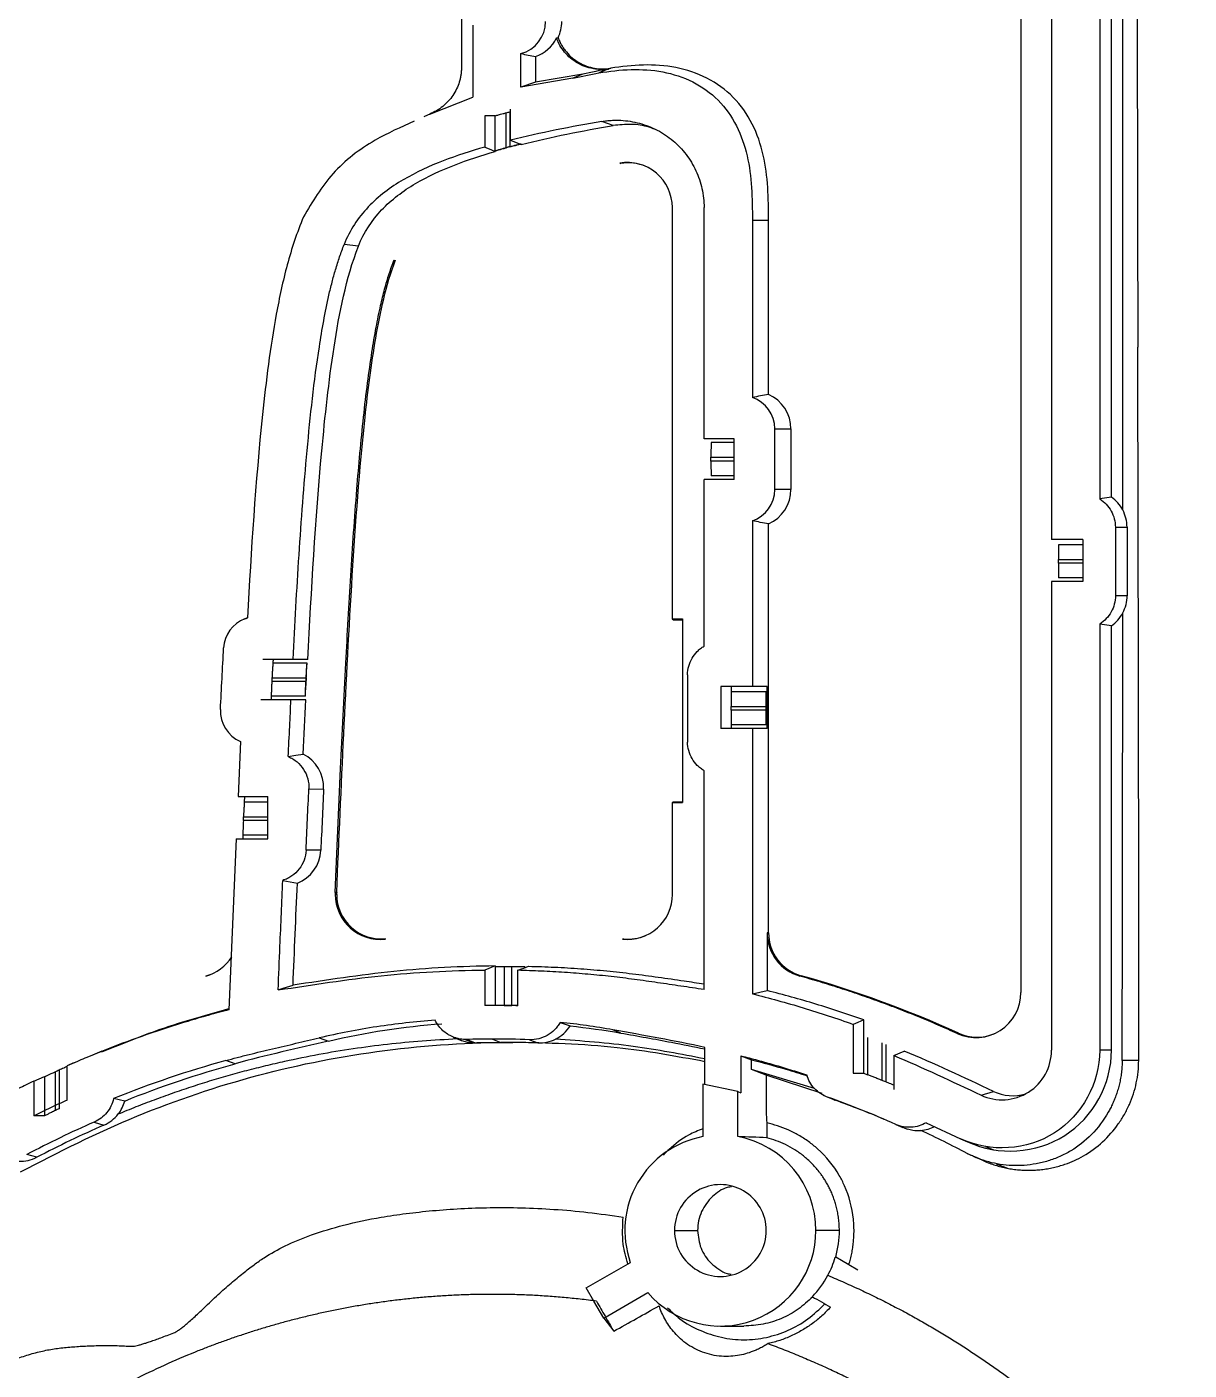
# Model space of a CAD drawing. Header units: millimetres. Extents: x 405 to 507, y -86 to 86.
# Drawn here: x 429.32 to 460.95, y 19.5 to 56.06 of the extents above; entities that cross this region are included whole.
import ezdxf

# ---------------------------------------------------------------- set-up
doc = ezdxf.new("R2010")
doc.units = ezdxf.units.MM

msp = doc.modelspace()

# ---------------------------------------------------------------- linework, layer by layer
at = {"color": 7, "linetype": 'Continuous', "lineweight": 25}
for p, q in [((456.373, 69.797), (456.373, 29.777)), ((457.206, 59.91), (457.206, 42.11)), ((458.519, 58.806), (458.519, 43.214)), ((458.838, 43.26), (458.838, 58.76)), ((441.148, 57.543), (441.148, 54.959)), ((441.461, 56.11), (441.461, 54.143)), ((443.733, 55.76), (443.777, 55.764)), ((442.765, 54.421), (442.765, 55.332)), ((443.165, 55.25), (443.165, 54.553)), ((445.128, 54.904), (444.889, 54.806)), ((445.21, 54.932), (445.128, 54.904)), ((444.18, 54.662), (442.765, 54.421)), ((443.165, 54.553), (442.765, 54.421)), ((444.447, 54.771), (443.165, 54.553)), ((444.447, 54.771), (444.18, 54.662)), ((440.288, 53.688), (441.461, 54.149)), ((442.465, 53.747), (442.465, 52.797)), ((442.481, 52.976), (442.481, 53.821)), ((440.307, 53.696), (440.122, 53.609)), ((441.781, 53.642), (441.781, 52.789)), ((442.067, 53.642), (441.781, 53.642)), ((442.067, 52.686), (442.067, 53.642)), ((442.365, 52.77), (442.365, 53.722)), ((445.276, 53.376), (444.969, 53.486)), ((442.067, 52.686), (442.069, 52.686)), ((442.069, 52.686), (442.069, 52.672)), ((442.481, 52.976), (442.769, 52.861)), ((445.453, 52.351), (445.484, 52.339)), ((446.887, 39.944), (446.887, 51.143)), ((447.751, 44.844), (447.751, 51.143)), ((449.065, 50.795), (449.065, 45.973)), ((449.065, 50.795), (449.506, 50.795)), ((449.506, 46.057), (449.506, 50.795)), ((438.346, 50.095), (437.953, 50.135)), ((449.675, 43.469), (449.675, 45.119)), ((449.675, 45.119), (450.115, 45.119)), ((450.115, 45.119), (450.115, 43.469)), ((448.573, 44.844), (447.751, 44.844)), ((448.573, 44.744), (447.941, 44.744)), ((448.573, 43.744), (448.573, 44.844)), ((447.937, 44.244), (447.937, 44.344)), ((447.751, 39.207), (447.751, 43.744)), ((448.573, 43.744), (447.751, 43.744)), ((448.573, 43.844), (447.941, 43.844)), ((450.115, 43.469), (449.675, 43.469)), ((458.838, 43.26), (458.519, 43.214)), ((449.065, 42.616), (449.065, 38.11)), ((449.506, 31.404), (449.506, 42.532)), ((458.942, 42.444), (459.261, 42.444)), ((458.059, 42.11), (457.206, 42.11)), ((458.059, 42.11), (458.059, 40.96)), ((458.059, 41.96), (457.397, 41.96)), ((457.393, 41.46), (457.393, 41.56)), ((457.206, 40.96), (457.206, 28.206)), ((458.059, 40.96), (457.206, 40.96)), ((458.059, 41.06), (457.397, 41.06)), ((459.263, 40.578), (458.944, 40.578)), ((435.32, 39.979), (435.226, 39.939)), ((446.887, 39.944), (447.16, 39.944)), ((446.905, 39.922), (446.887, 39.944)), ((446.905, 39.922), (447.16, 39.922)), ((447.16, 39.944), (447.16, 34.948)), ((458.838, 39.76), (458.519, 39.806)), ((458.519, 39.806), (458.519, 28.206)), ((458.838, 28.206), (458.838, 39.76)), ((436.965, 38.844), (435.741, 38.844)), ((436.945, 38.744), (436.024, 38.744)), ((447.301, 38.425), (447.301, 36.595)), ((436.915, 38.244), (435.994, 38.244)), ((435.999, 38.344), (436.92, 38.344)), ((449.465, 38.11), (448.203, 38.11)), ((448.203, 38.11), (448.203, 36.96)), ((448.491, 38.11), (448.491, 37.96)), ((449.465, 36.96), (449.465, 38.11)), ((436.909, 37.744), (435.685, 37.744)), ((435.974, 37.744), (435.979, 37.844)), ((436.9, 37.844), (435.979, 37.844)), ((449.441, 37.96), (448.491, 37.96)), ((449.441, 37.06), (449.441, 37.96)), ((448.487, 37.46), (448.487, 37.56)), ((448.487, 37.56), (449.436, 37.56)), ((449.436, 37.46), (448.487, 37.46)), ((449.436, 37.56), (449.436, 37.46)), ((449.465, 36.96), (448.203, 36.96)), ((448.491, 37.06), (448.491, 36.96)), ((449.441, 37.06), (448.491, 37.06)), ((449.065, 36.96), (449.065, 29.744)), ((435.135, 36.611), (435.066, 35.11)), ((447.751, 29.859), (447.751, 35.812)), ((435.066, 35.11), (435.881, 35.11)), ((435.243, 35.11), (435.236, 34.96)), ((435.881, 33.96), (435.881, 35.11)), ((436.994, 35.322), (437.394, 35.317)), ((435.881, 34.96), (435.236, 34.96)), ((446.905, 34.97), (446.887, 34.948)), ((446.887, 34.948), (447.16, 34.948)), ((446.887, 32.446), (446.887, 34.948)), ((446.905, 34.97), (447.16, 34.97)), ((435.212, 34.46), (435.216, 34.56)), ((435.197, 34.06), (435.193, 33.96)), ((435.881, 34.06), (435.197, 34.06)), ((435.016, 33.96), (434.819, 29.307)), ((435.016, 33.96), (435.881, 33.96)), ((437.32, 33.648), (436.92, 33.653)), ((437.751, 32.45), (437.71, 32.45)), ((437.752, 32.502), (437.711, 32.502)), ((439.065, 31.231), (439.093, 31.243)), ((445.56, 31.239), (445.53, 31.228)), ((449.506, 31.404), (449.465, 31.404)), ((449.465, 31.404), (449.465, 29.831)), ((442.069, 30.501), (441.781, 30.389)), ((441.781, 30.389), (441.781, 29.426)), ((442.067, 30.484), (442.067, 29.427)), ((442.067, 30.484), (442.869, 30.484)), ((442.069, 30.501), (442.069, 30.484)), ((442.311, 30.484), (442.311, 29.427)), ((442.518, 29.426), (442.518, 30.484)), ((442.681, 29.419), (442.681, 30.382)), ((442.869, 30.455), (442.869, 30.484)), ((434.216, 30.233), (434.19, 30.222)), ((434.357, 30.282), (434.216, 30.233)), ((450.36, 30.224), (450.392, 30.235)), ((449.065, 29.744), (449.465, 29.831)), ((442.067, 29.426), (441.781, 29.426)), ((442.301, 29.427), (442.017, 29.427)), ((442.311, 29.427), (442.518, 29.426)), ((443.833, 28.965), (444.108, 28.87)), ((451.81, 28.912), (451.81, 27.579)), ((452.098, 27.579), (452.098, 29.031)), ((437.277, 28.543), (437.527, 28.457)), ((440.918, 28.567), (441.117, 28.483)), ((445.484, 28.675), (445.27, 28.762)), ((452.198, 28.555), (452.198, 27.541)), ((454.675, 28.671), (454.641, 28.661)), ((431.356, 28.18), (431.11, 28.077)), ((441.244, 28.501), (441.473, 28.412)), ((441.512, 28.412), (441.28, 28.501)), ((441.988, 28.511), (442.218, 28.422)), ((443, 28.494), (443.226, 28.405)), ((447.77, 27.275), (447.77, 28.286)), ((452.594, 27.385), (452.594, 28.405)), ((452.694, 28.366), (452.694, 27.345)), ((452.91, 28.062), (453.198, 28.183)), ((458.838, 28.206), (458.519, 28.206)), ((434.988, 27.84), (434.735, 27.926)), ((448.753, 28.056), (448.753, 27.052)), ((448.753, 28.056), (449.036, 27.95)), ((449.036, 27.682), (449.036, 27.95)), ((452.91, 28.062), (452.91, 27.139)), ((459.579, 27.93), (459.129, 27.931)), ((429.513, 27.369), (429.801, 27.493)), ((429.799, 27.477), (429.799, 26.42)), ((429.801, 27.477), (429.801, 27.493)), ((430.097, 26.567), (430.097, 27.618)), ((430.197, 27.664), (430.197, 26.615)), ((430.413, 26.848), (430.413, 27.782)), ((449.439, 27.531), (449.036, 27.682)), ((450.752, 27.17), (449.036, 27.682)), ((450.967, 27.033), (449.439, 27.531)), ((451.81, 27.579), (452.098, 27.579)), ((452.098, 27.579), (452.198, 27.541)), ((429.513, 27.369), (429.513, 26.42)), ((447.718, 27.287), (447.718, 25.856)), ((448.669, 27.082), (447.718, 27.287)), ((448.669, 25.856), (448.669, 27.082)), ((448.669, 27.082), (448.753, 27.052)), ((455.287, 26.986), (455.623, 27.087)), ((431.984, 26.825), (431.68, 26.891)), ((450.993, 26.984), (451.076, 26.949)), ((451.311, 26.848), (451.111, 26.932)), ((451.184, 26.911), (451.311, 26.848)), ((429.799, 26.42), (429.513, 26.42)), ((431.154, 26.253), (431.419, 26.171)), ((449.454, 26.23), (449.455, 25.824)), ((452.967, 26.188), (453.161, 26.107)), ((453.077, 26.148), (453.281, 26.063)), ((453.798, 26.234), (454.73, 25.797)), ((454.73, 25.797), (454.922, 25.716)), ((429.59, 25.294), (429.32, 25.373)), ((454.909, 25.397), (455.177, 25.285)), ((455.407, 25.587), (455.622, 25.5)), ((455.701, 25.119), (456.005, 24.995)), ((446.944, 23.3), (447.572, 23.3)), ((451.433, 23.3), (450.793, 23.3)), ((444.544, 21.742), (445.743, 22.434)), ((451.935, 22.221), (451.691, 22.371)), ((445.02, 20.918), (446.218, 21.61)), ((445.02, 20.918), (445.291, 20.56)), ((448.194, 20.7), (448.836, 20.7))]:
    msp.add_line(p, q, dxfattribs=at)
at = {"color": 8, "linetype": 'Continuous', "lineweight": 25}
for p, q in [((447.937, 44.344), (448.573, 44.344)), ((448.573, 44.244), (447.937, 44.244)), ((457.393, 41.56), (458.059, 41.56)), ((458.059, 41.46), (457.393, 41.46)), ((435.25, 39.949), (435.32, 39.978)), ((435.881, 34.46), (435.212, 34.46)), ((435.216, 34.56), (435.881, 34.56))]:
    msp.add_line(p, q, dxfattribs=at)
at = {"color": 7, "linetype": 'Continuous', "lineweight": 25, "flags": 128}
for points in [[(459.144, 42.911), (459.143, 48.606), (459.143, 59.109)], [(445.128, 54.904), (445.148, 54.911), (445.168, 54.918)], [(441.781, 52.789), (441.943, 52.724), (442.069, 52.672)], [(458.942, 42.444), (458.943, 41.399), (458.944, 40.578)], [(459.261, 42.444), (459.262, 41.399), (459.263, 40.578)], [(435.994, 38.244), (435.997, 38.3), (435.999, 38.344)], [(436.92, 38.344), (436.917, 38.288), (436.915, 38.244)], [(436.434, 36.2), (436.636, 36.234), (436.838, 36.268)], [(436.284, 32.828), (436.482, 32.789), (436.681, 32.75)], [(442.681, 30.382), (442.779, 30.42), (442.842, 30.444), (442.906, 30.469), (442.969, 30.493)], [(436.158, 29.849), (436.296, 29.893), (436.385, 29.922), (436.474, 29.951), (436.563, 29.979)], [(452.098, 29.031), (451.937, 28.964), (451.81, 28.912)], [(430.701, 27.903), (430.54, 27.835), (430.413, 27.782)], [(451.319, 22.576), (451.326, 22.578), (451.331, 22.579)], [(451.691, 22.371), (451.49, 22.488), (451.331, 22.579)], [(445.02, 20.918), (444.754, 21.379), (444.544, 21.742)]]:
    msp.add_lwpolyline(points, dxfattribs=at)
at = {"color": 7, "linetype": 'Continuous', "lineweight": 25}
for centre, radius, start, end in [((442.533, 56.204), 0.902, 284.9262, 0.0048), ((442.85, 56.204), 1.026, 334.6037, 0.0002), ((442.821, 56.203), 1.014, 289.8364, 334.0299), ((445.662, 51.143), 1.225, 359.9911, 99.8052), ((445.691, 51.143), 1.214, 67.2115, 99.8129), ((448.772, 45.119), 0.902, 359.9958, 71.0593), ((449.09, 45.119), 1.025, 359.9965, 66.0673), ((462.666, 44.379), 14.729, 178.5765, 180.1326), ((462.666, 44.21), 14.729, 179.8674, 181.4235), ((448.772, 43.469), 0.902, 288.9407, 0.0042), ((449.09, 43.469), 1.025, 293.9327, 0.0035), ((472.122, 41.594), 14.73, 178.5765, 180.1326), ((472.122, 41.426), 14.73, 179.8674, 181.4235), ((435.575, 39.107), 0.902, 111.1166, 176.9471), ((463.216, 37.594), 14.73, 178.5765, 180.1326), ((464.166, 37.594), 14.729, 178.5765, 180.1326), ((435.49, 37.441), 0.902, 177.203, 246.8223), ((463.216, 37.426), 14.73, 179.8674, 181.4235), ((464.166, 37.426), 14.729, 179.8674, 181.4235), ((438.936, 32.45), 1.226, 177.5529, 180), ((438.936, 32.45), 1.225, 179.9917, 276.0712), ((438.965, 32.45), 1.215, 177.5529, 180), ((438.965, 32.45), 1.214, 179.9917, 276.0712), ((445.662, 32.446), 1.225, 263.8231, 0.0083), ((445.691, 32.445), 1.214, 263.8157, 292.7884), ((450.691, 31.404), 1.226, 179.9953, 254.3153), ((450.72, 31.404), 1.214, 179.9953, 254.3153), ((433.858, 31.402), 1.225, 285.7184, 328.0209), ((455.148, 29.777), 1.225, 245.5878, 0.0113), ((455.177, 29.776), 1.214, 245.5799, 292.7884), ((442.02, 1.559), 26.952, 87.9169, 90.0676), ((442.25, 1.559), 26.863, 87.9169, 90.0676), ((455.859, 28.206), 1.347, 244.8764, 0.0114), ((456.147, 28.205), 1.235, 244.8684, 286.7454), ((442.019, 1.557), 26.955, 66.0361, 70.2882), ((442.249, 1.557), 26.866, 67.2119, 70.2882), ((448.194, 23.3), 2.6, 100.5584, 199.4542), ((448.193, 23.3), 2.6, 359.9945, 79.4443), ((448.194, 23.3), 1.25, 359.989, 180.011), ((448.194, 23.299), 2.599, 220.543, 0.0133), ((448.194, 23.3), 1.25, 179.989, 0.011)]:
    msp.add_arc(centre, radius, start, end, dxfattribs=at)
for points, knots in [([(459.516, 64.288), (459.519, 62.967), (459.525, 60.144), (459.537, 55.907), (459.544, 52.287), (459.549, 49.46), (459.552, 48.047), (459.554, 47.338)], [0, 0, 0, 0, 0.233978, 0.500006, 0.750004, 0.87466, 1, 1, 1, 1]), ([(445.168, 54.918), (445.131, 54.913), (445.056, 54.902), (444.943, 54.899), (444.831, 54.905), (444.682, 54.926), (444.5, 54.976), (444.295, 55.073), (444.11, 55.204), (443.951, 55.366), (443.82, 55.551), (443.762, 55.69), (443.733, 55.76)], [0, 0, 0, 0, 0.062721, 0.125004, 0.187326, 0.250159, 0.374975, 0.500095, 0.624916, 0.75004, 0.874944, 1, 1, 1, 1]), ([(443.777, 55.764), (443.791, 55.729), (443.818, 55.659), (443.871, 55.56), (443.932, 55.465), (444.023, 55.346), (444.156, 55.213), (444.341, 55.084), (444.545, 54.987), (444.763, 54.929), (444.987, 54.906), (445.136, 54.923), (445.21, 54.932)], [0, 0, 0, 0, 0.062771, 0.125107, 0.18748, 0.250363, 0.375272, 0.500484, 0.625387, 0.750594, 0.87522, 1, 1, 1, 1]), ([(441.148, 54.959), (441.147, 54.925), (441.145, 54.858), (441.134, 54.757), (441.115, 54.657), (441.08, 54.526), (441.019, 54.367), (440.918, 54.191), (440.791, 54.03), (440.642, 53.891), (440.475, 53.772), (440.35, 53.716), (440.288, 53.688)], [0, 0, 0, 0, 0.062529, 0.1247533, 0.1870184, 0.249669, 0.3743429, 0.4993463, 0.6236733, 0.7490458, 0.874785, 1, 1, 1, 1]), ([(444.889, 54.806), (445.468, 54.905), (446.058, 54.94), (447.19, 54.729), (447.732, 54.465), (448.532, 53.659), (448.793, 53.112), (449.049, 51.986), (449.065, 51.389), (449.065, 50.795)], [0, 0, 0, 0, 0.25, 0.25, 0.5, 0.5, 0.75, 0.75, 1, 1, 1, 1]), ([(449.506, 50.795), (449.506, 51.39), (449.49, 51.992), (449.229, 53.149), (448.962, 53.716), (448.129, 54.564), (447.567, 54.84), (446.397, 55.065), (445.797, 55.03), (445.21, 54.932)], [0, 0, 0, 0, 0.25, 0.25, 0.5, 0.5, 0.75, 0.75, 1, 1, 1, 1]), ([(439.856, 53.489), (439.497, 53.329), (438.693, 52.972), (437.588, 52.132), (437.092, 51.301), (436.847, 50.889)], [0, 0, 0, 0, 0.290525, 0.649244, 1, 1, 1, 1]), ([(442.067, 53.642), (442.082, 53.646), (442.11, 53.654), (442.158, 53.667), (442.215, 53.682), (442.285, 53.701), (442.338, 53.715), (442.365, 53.722)], [0, 0, 0, 0, 0.165865, 0.331626, 0.499114, 0.749912, 1, 1, 1, 1]), ([(444.969, 53.486), (444.552, 53.414), (444.136, 53.337), (443.306, 53.169), (442.893, 53.075), (442.481, 52.976)], [0, 0, 0, 0, 0.5, 0.5, 1, 1, 1, 1]), ([(444.969, 53.486), (445.011, 53.492), (445.096, 53.506), (445.225, 53.517), (445.355, 53.521), (445.527, 53.516), (445.742, 53.494), (446.08, 53.421), (446.484, 53.264), (446.917, 52.977), (447.274, 52.599), (447.498, 52.227), (447.627, 51.907), (447.697, 51.657), (447.742, 51.402), (447.748, 51.229), (447.751, 51.143)], [0, 0, 0, 0, 0.031161, 0.062382, 0.093759, 0.12539, 0.187746, 0.250461, 0.375244, 0.500024, 0.624804, 0.749586, 0.812179, 0.874658, 0.937582, 1, 1, 1, 1]), ([(446.48, 53.239), (446.406, 53.271), (446.18, 53.366), (445.767, 53.425), (445.44, 53.392), (445.276, 53.376)], [0, 0, 0, 0, 0.1977823, 0.5984834, 1, 1, 1, 1]), ([(442.769, 52.861), (443.184, 52.96), (443.6, 53.056), (444.436, 53.226), (444.855, 53.303), (445.276, 53.376)], [0, 0, 0, 0, 0.5, 0.5, 1, 1, 1, 1]), ([(441.781, 52.789), (441.402, 52.674), (441.021, 52.556), (440.277, 52.269), (439.913, 52.102), (439.217, 51.696), (438.888, 51.451), (438.332, 50.864), (438.104, 50.524), (437.953, 50.135)], [0, 0, 0, 0, 0.25, 0.25, 0.5, 0.5, 0.75, 0.75, 1, 1, 1, 1]), ([(438.346, 50.095), (438.49, 50.467), (438.708, 50.793), (439.241, 51.358), (439.557, 51.596), (440.234, 51.993), (440.59, 52.157), (441.321, 52.441), (441.695, 52.559), (442.069, 52.672)], [0, 0, 0, 0, 0.25, 0.25, 0.5, 0.5, 0.75, 0.75, 1, 1, 1, 1]), ([(442.067, 52.686), (442.08, 52.689), (442.108, 52.698), (442.155, 52.711), (442.214, 52.728), (442.285, 52.748), (442.338, 52.762), (442.365, 52.77)], [0, 0, 0, 0, 0.150301, 0.316662, 0.4991, 0.749393, 1, 1, 1, 1]), ([(442.769, 52.874), (442.65, 52.844), (442.416, 52.784), (442.183, 52.718), (442.069, 52.686)], [0, 0, 0, 0, 0.510754, 1, 1, 1, 1]), ([(442.465, 52.797), (442.486, 52.802), (442.527, 52.813), (442.586, 52.828), (442.64, 52.842), (442.687, 52.854), (442.73, 52.865), (442.755, 52.871), (442.767, 52.874)], [0, 0, 0, 0, 0.198819, 0.384761, 0.557837, 0.718057, 0.865437, 1, 1, 1, 1]), ([(436.847, 50.889), (436.763, 50.674), (436.679, 50.459), (436.531, 50.024), (436.332, 49.366), (436.191, 48.693), (435.944, 47.339), (435.828, 46.425), (435.54, 43.668), (435.425, 41.822), (435.32, 39.975)], [0, 0, 0, 0, 0.0625, 0.0625, 0.125, 0.25, 0.25, 0.5, 0.5, 1, 1, 1, 1]), ([(436.564, 38.844), (436.59, 39.318), (436.64, 40.266), (436.726, 41.687), (436.825, 43.107), (436.944, 44.526), (437.084, 45.944), (437.239, 47.12), (437.394, 48.057), (437.511, 48.643), (437.623, 49.107), (437.72, 49.456), (437.827, 49.798), (437.912, 50.024), (437.953, 50.135)], [0, 0, 0, 0, 0.124737, 0.249494, 0.374281, 0.499121, 0.623945, 0.748673, 0.81108, 0.873613, 0.905769, 0.936461, 0.968727, 1, 1, 1, 1]), ([(436.965, 38.844), (437.064, 40.738), (437.173, 42.631), (437.434, 45.463), (437.534, 46.405), (437.825, 48.271), (437.999, 49.201), (438.346, 50.095)], [0, 0, 0, 0, 0.5, 0.5, 0.75, 0.75, 1, 1, 1, 1]), ([(437.711, 32.502), (437.759, 33.627), (437.849, 35.709), (437.989, 38.584), (438.13, 41.118), (438.283, 43.348), (438.44, 45.096), (438.585, 46.34), (438.7, 47.156), (438.818, 47.858), (438.933, 48.43), (439.051, 48.915), (439.172, 49.331), (439.269, 49.592), (439.316, 49.719)], [0, 0, 0, 0, 0.194767, 0.360823, 0.498174, 0.633973, 0.747723, 0.801939, 0.850708, 0.890224, 0.925155, 0.951734, 0.976662, 1, 1, 1, 1]), ([(437.752, 32.502), (437.875, 35.376), (438, 38.252), (438.266, 42.563), (438.37, 44.001), (438.601, 46.154), (438.692, 46.874), (438.877, 47.945), (438.945, 48.301), (439.116, 49.013), (439.221, 49.367), (439.356, 49.715)], [0, 0, 0, 0, 0.5, 0.5, 0.75, 0.75, 0.875, 0.875, 0.9375, 0.9375, 1, 1, 1, 1]), ([(459.579, 27.93), (459.58, 31.168), (459.579, 34.399), (459.568, 40.866), (459.56, 44.102), (459.554, 47.338)], [0, 0, 0, 0, 0.5, 0.5, 1, 1, 1, 1]), ([(458.519, 43.214), (458.582, 43.169), (458.643, 43.122), (458.747, 43.01), (458.882, 42.824), (458.942, 42.598), (458.942, 42.444)], [0, 0, 0, 0, 0.25, 0.25, 0.5, 1, 1, 1, 1]), ([(449.506, 42.532), (449.431, 42.546), (449.284, 42.573), (449.137, 42.602), (449.065, 42.616)], [0, 0, 0, 0, 0.511695, 1, 1, 1, 1]), ([(458.944, 40.578), (458.944, 40.423), (458.883, 40.196), (458.748, 40.009), (458.644, 39.898), (458.583, 39.85), (458.519, 39.806)], [0, 0, 0, 0, 0.5, 0.75, 0.75, 1, 1, 1, 1]), ([(459.129, 27.931), (459.133, 30.368), (459.141, 34.427), (459.143, 38.486), (459.144, 40.108)], [0, 0, 0, 0, 0.600408, 1, 1, 1, 1]), ([(447.301, 38.425), (447.301, 38.584), (447.366, 38.817), (447.533, 39.037), (447.621, 39.115), (447.684, 39.164), (447.717, 39.185), (447.751, 39.207)], [0, 0, 0, 0, 0.5, 0.75, 0.875, 0.875, 1, 1, 1, 1]), ([(435.999, 38.344), (436, 38.364), (436.002, 38.402), (436.005, 38.459), (436.009, 38.515), (436.013, 38.586), (436.019, 38.669), (436.022, 38.719), (436.024, 38.744)], [0, 0, 0, 0, 0.125085, 0.2490437, 0.3735957, 0.5004368, 0.7514189, 1, 1, 1, 1]), ([(436.92, 38.344), (436.921, 38.369), (436.924, 38.416), (436.928, 38.484), (436.931, 38.544), (436.934, 38.596), (436.937, 38.639), (436.94, 38.675), (436.942, 38.704), (436.944, 38.726), (436.945, 38.739), (436.945, 38.744)], [0, 0, 0, 0, 0.1577893, 0.3067233, 0.4448107, 0.5706473, 0.6833815, 0.7826234, 0.8683289, 0.9406833, 1, 1, 1, 1]), ([(435.979, 37.844), (435.979, 37.857), (435.979, 37.881), (435.981, 37.923), (435.982, 37.97), (435.985, 38.037), (435.989, 38.129), (435.992, 38.206), (435.994, 38.244)], [0, 0, 0, 0, 0.125041, 0.248976, 0.373531, 0.500406, 0.751358, 1, 1, 1, 1]), ([(436.9, 37.844), (436.9, 37.857), (436.901, 37.885), (436.902, 37.942), (436.905, 38.022), (436.909, 38.125), (436.913, 38.203), (436.915, 38.244)], [0, 0, 0, 0, 0.126327, 0.290921, 0.493962, 0.732689, 1, 1, 1, 1]), ([(436.434, 36.2), (436.447, 36.474), (436.471, 36.989), (436.496, 37.503), (436.508, 37.744)], [0, 0, 0, 0, 0.531678, 1, 1, 1, 1]), ([(447.751, 35.812), (447.717, 35.834), (447.684, 35.856), (447.621, 35.904), (447.533, 35.983), (447.366, 36.203), (447.301, 36.436), (447.301, 36.595)], [0, 0, 0, 0, 0.125, 0.125, 0.25, 0.5, 1, 1, 1, 1]), ([(436.434, 36.2), (436.476, 36.18), (436.519, 36.159), (436.599, 36.111), (436.712, 36.03), (436.924, 35.785), (437.003, 35.509), (436.994, 35.322)], [0, 0, 0, 0, 0.125, 0.125, 0.25, 0.5, 1, 1, 1, 1]), ([(435.236, 34.96), (435.236, 34.946), (435.234, 34.918), (435.231, 34.866), (435.227, 34.804), (435.224, 34.731), (435.22, 34.649), (435.217, 34.59), (435.216, 34.56)], [0, 0, 0, 0, 0.137526, 0.28671, 0.447552, 0.62005, 0.8042, 1, 1, 1, 1]), ([(436.92, 33.653), (436.912, 33.465), (436.809, 33.198), (436.576, 32.973), (436.456, 32.902), (436.372, 32.861), (436.328, 32.845), (436.284, 32.828)], [0, 0, 0, 0, 0.5, 0.75, 0.875, 0.875, 1, 1, 1, 1]), ([(436.158, 29.849), (436.175, 30.246), (436.216, 31.239), (436.259, 32.232), (436.284, 32.828)], [0, 0, 0, 0, 0.39999, 1, 1, 1, 1]), ([(436.158, 29.849), (437.094, 29.986), (438.025, 30.136), (439.43, 30.282), (439.899, 30.319), (440.84, 30.371), (441.31, 30.383), (441.781, 30.389)], [0, 0, 0, 0, 0.5, 0.5, 0.75, 0.75, 1, 1, 1, 1]), ([(442.069, 30.501), (441.608, 30.495), (441.147, 30.483), (440.225, 30.433), (439.765, 30.398), (438.388, 30.258), (437.476, 30.112), (436.563, 29.979)], [0, 0, 0, 0, 0.25, 0.25, 0.5, 0.5, 1, 1, 1, 1]), ([(447.751, 29.859), (447.54, 29.89), (447.118, 29.952), (446.486, 30.047), (445.855, 30.135), (445.223, 30.214), (444.589, 30.277), (443.954, 30.327), (443.317, 30.363), (442.893, 30.376), (442.681, 30.382)], [0, 0, 0, 0, 0.125394, 0.250623, 0.375678, 0.50058, 0.625016, 0.750285, 0.875137, 1, 1, 1, 1]), ([(442.969, 30.493), (443.207, 30.486), (443.681, 30.472), (444.393, 30.429), (445.1, 30.369), (445.804, 30.292), (446.504, 30.199), (447.153, 30.103), (447.568, 30.041), (447.751, 30.014)], [0, 0, 0, 0, 0.148174, 0.296301, 0.444469, 0.590694, 0.738145, 0.885022, 1, 1, 1, 1]), ([(454.641, 28.661), (454.467, 28.739), (454.12, 28.894), (453.593, 29.115), (453.063, 29.326), (452.529, 29.527), (451.992, 29.717), (451.452, 29.897), (450.908, 30.067), (450.542, 30.172), (450.36, 30.224)], [0, 0, 0, 0, 0.125336, 0.250486, 0.375493, 0.500405, 0.625266, 0.750121, 0.875018, 1, 1, 1, 1]), ([(449.065, 29.744), (449.294, 29.686), (449.526, 29.626), (449.987, 29.498), (450.677, 29.298), (451.36, 29.073), (451.81, 28.912)], [0, 0, 0, 0, 0.25, 0.25, 0.5, 1, 1, 1, 1]), ([(452.098, 29.031), (451.666, 29.185), (451.012, 29.401), (450.35, 29.593), (449.908, 29.716), (449.685, 29.774), (449.465, 29.831)], [0, 0, 0, 0, 0.5, 0.75, 0.75, 1, 1, 1, 1]), ([(434.819, 29.307), (434.725, 29.283), (434.537, 29.234), (434.162, 29.131), (433.509, 28.941), (432.583, 28.641), (431.67, 28.304), (431.057, 28.056), (430.698, 27.906), (430.52, 27.828), (430.413, 27.782)], [0, 0, 0, 0, 0.062404, 0.124835, 0.249764, 0.499807, 0.749949, 0.875, 0.925008, 1, 1, 1, 1]), ([(431.363, 28.163), (431.849, 28.362), (432.976, 28.825), (434.151, 29.153), (434.82, 29.34)], [0, 0, 0, 0, 0.430201, 1, 1, 1, 1]), ([(442.681, 29.419), (442.531, 29.422), (442.232, 29.428), (441.932, 29.427), (441.781, 29.426)], [0, 0, 0, 0, 0.498152, 1, 1, 1, 1]), ([(442.681, 29.424), (442.662, 29.425), (442.61, 29.425), (442.554, 29.426), (442.518, 29.426)], [0, 0, 0, 0, 0.375793, 1, 1, 1, 1]), ([(440.43, 29.022), (439.899, 28.983), (439.37, 28.926), (438.317, 28.767), (437.795, 28.665), (437.277, 28.543)], [0, 0, 0, 0, 0.5, 0.5, 1, 1, 1, 1]), ([(441.244, 28.501), (441.215, 28.502), (441.158, 28.504), (441.074, 28.518), (440.991, 28.539), (440.912, 28.568), (440.835, 28.603), (440.743, 28.657), (440.636, 28.739), (440.519, 28.863), (440.461, 28.967), (440.43, 29.022)], [0, 0, 0, 0, 0.084738, 0.168737, 0.252194, 0.335258, 0.418041, 0.500633, 0.649648, 0.815607, 1, 1, 1, 1]), ([(443.833, 28.965), (443.81, 28.929), (443.788, 28.893), (443.737, 28.825), (443.655, 28.73), (443.42, 28.552), (443.17, 28.487), (443, 28.494)], [0, 0, 0, 0, 0.125, 0.125, 0.25, 0.5, 1, 1, 1, 1]), ([(431.807, 26.473), (431.97, 26.54), (432.296, 26.674), (432.79, 26.863), (433.287, 27.042), (433.787, 27.212), (434.291, 27.372), (434.798, 27.521), (435.309, 27.661), (435.823, 27.791), (436.474, 27.942), (437.265, 28.103), (438.197, 28.258), (439.135, 28.38), (440.08, 28.472), (440.713, 28.506), (441.029, 28.523)], [0, 0, 0, 0, 0.055723, 0.111392, 0.167029, 0.222656, 0.278294, 0.333965, 0.389692, 0.445496, 0.501398, 0.60082, 0.700269, 0.799867, 0.899737, 1, 1, 1, 1]), ([(434.735, 27.926), (434.837, 27.954), (435.048, 28.011), (435.471, 28.119), (436.004, 28.248), (436.641, 28.395), (437.065, 28.494), (437.277, 28.543)], [0, 0, 0, 0, 0.1212371, 0.2505506, 0.5006057, 0.7503734, 1, 1, 1, 1]), ([(445.484, 28.675), (445.945, 28.593), (446.709, 28.459), (447.468, 28.304), (447.77, 28.242)], [0, 0, 0, 0, 0.603353, 1, 1, 1, 1]), ([(429.148, 24.901), (430.188, 25.434), (431.227, 25.967), (433.391, 26.854), (434.499, 27.228), (437.886, 28.127), (440.213, 28.423), (442.544, 28.422)], [0, 0, 0, 0, 0.25, 0.25, 0.5, 0.5, 1, 1, 1, 1]), ([(441.118, 28.489), (441.16, 28.471), (441.273, 28.423), (441.396, 28.416), (441.473, 28.412)], [0, 0, 0, 0, 0.373143, 1, 1, 1, 1]), ([(441.473, 28.412), (441.597, 28.415), (441.845, 28.421), (442.094, 28.422), (442.218, 28.422)], [0, 0, 0, 0, 0.49969, 1, 1, 1, 1]), ([(447.77, 27.896), (446.977, 28.042), (445.25, 28.36), (443.494, 28.401), (442.544, 28.422)], [0, 0, 0, 0, 0.459189, 1, 1, 1, 1]), ([(447.77, 27.972), (447.122, 28.097), (445.779, 28.357), (444.414, 28.458), (443.707, 28.51)], [0, 0, 0, 0, 0.481785, 1, 1, 1, 1]), ([(458.519, 28.206), (458.519, 27.308), (458.038, 26.438), (456.534, 25.482), (455.542, 25.416), (454.73, 25.797)], [0, 0, 0, 0, 0.5, 0.5, 1, 1, 1, 1]), ([(454.922, 25.716), (455.761, 25.322), (456.786, 25.391), (458.341, 26.379), (458.838, 27.278), (458.838, 28.206)], [0, 0, 0, 0, 0.5, 0.5, 1, 1, 1, 1]), ([(448.753, 28.056), (448.828, 28.036), (448.978, 27.998), (449.278, 27.917), (449.652, 27.812), (450.099, 27.679), (450.394, 27.584), (450.542, 27.536)], [0, 0, 0, 0, 0.125031, 0.250037, 0.500001, 0.749965, 1, 1, 1, 1]), ([(449.036, 27.95), (449.349, 27.867), (449.858, 27.732), (450.36, 27.573), (450.553, 27.511)], [0, 0, 0, 0, 0.61549, 1, 1, 1, 1]), ([(459.129, 27.931), (459.128, 27.874), (459.125, 27.764), (459.11, 27.601), (459.086, 27.444), (459.055, 27.293), (459.017, 27.148), (458.972, 27.01), (458.923, 26.878), (458.869, 26.752), (458.812, 26.633), (458.65, 26.333), (458.325, 25.901), (457.845, 25.521), (457.432, 25.307), (457.113, 25.189), (456.788, 25.11), (456.459, 25.068), (456.132, 25.064), (455.809, 25.095), (455.495, 25.161), (455.192, 25.258), (455.003, 25.351), (454.909, 25.397)], [0, 0, 0, 0, 0.028544, 0.056257, 0.083169, 0.109299, 0.134664, 0.159275, 0.183139, 0.206261, 0.228646, 0.250294, 0.379602, 0.499917, 0.55826, 0.615709, 0.672407, 0.728431, 0.783823, 0.838615, 0.89285, 0.946605, 1, 1, 1, 1]), ([(455.177, 25.285), (455.227, 25.26), (455.325, 25.209), (455.478, 25.145), (455.634, 25.089), (455.792, 25.042), (455.952, 25.004), (456.114, 24.974), (456.277, 24.954), (456.441, 24.942), (456.605, 24.939), (456.769, 24.944), (456.932, 24.959), (457.095, 24.982), (457.256, 25.013), (457.415, 25.054), (457.694, 25.141), (458.306, 25.416), (458.853, 25.921), (459.192, 26.457), (459.329, 26.732), (459.439, 27.019), (459.518, 27.317), (459.57, 27.621), (459.576, 27.827), (459.579, 27.93)], [0, 0, 0, 0, 0.0269898, 0.0538866, 0.0807123, 0.1074849, 0.1342184, 0.1609238, 0.1876093, 0.2142811, 0.2409439, 0.2676016, 0.2942576, 0.3209156, 0.3475802, 0.3742574, 0.4009551, 0.4902256, 0.6998884, 0.7497999, 0.7997036, 0.8496236, 0.8995973, 0.9496885, 1, 1, 1, 1]), ([(430.097, 27.618), (430.073, 27.607), (430.032, 27.588), (429.98, 27.563), (429.924, 27.537), (429.864, 27.508), (429.82, 27.487), (429.799, 27.477)], [0, 0, 0, 0, 0.221872, 0.389147, 0.501785, 0.766685, 1, 1, 1, 1]), ([(430.413, 27.762), (430.383, 27.749), (430.314, 27.717), (430.24, 27.684), (430.197, 27.664)], [0, 0, 0, 0, 0.419314, 1, 1, 1, 1]), ([(451.111, 26.932), (450.975, 26.981), (450.792, 27.103), (450.663, 27.276), (450.592, 27.4), (450.566, 27.467), (450.542, 27.536)], [0, 0, 0, 0, 0.5, 0.75, 0.75, 1, 1, 1, 1]), ([(452.594, 27.385), (452.575, 27.393), (452.537, 27.408), (452.481, 27.43), (452.426, 27.452), (452.356, 27.479), (452.274, 27.511), (452.223, 27.531), (452.198, 27.541)], [0, 0, 0, 0, 0.126321, 0.250977, 0.375442, 0.501196, 0.752976, 1, 1, 1, 1]), ([(429.513, 27.369), (429.443, 27.335), (429.303, 27.267), (429.024, 27.129), (428.676, 26.953), (428.259, 26.739), (427.981, 26.596), (427.842, 26.525)], [0, 0, 0, 0, 0.12453, 0.249227, 0.499176, 0.749563, 1, 1, 1, 1]), ([(452.91, 27.258), (452.884, 27.268), (452.815, 27.297), (452.741, 27.326), (452.694, 27.345)], [0, 0, 0, 0, 0.368561, 1, 1, 1, 1]), ([(430.413, 26.848), (430.262, 26.779), (429.96, 26.64), (429.662, 26.493), (429.513, 26.42)], [0, 0, 0, 0, 0.499262, 1, 1, 1, 1]), ([(431.68, 26.891), (431.661, 26.822), (431.64, 26.753), (431.577, 26.625), (431.46, 26.444), (431.286, 26.31), (431.154, 26.253)], [0, 0, 0, 0, 0.25, 0.25, 0.5, 1, 1, 1, 1]), ([(430.097, 26.567), (430.079, 26.558), (430.043, 26.541), (429.991, 26.516), (429.931, 26.486), (429.865, 26.453), (429.821, 26.431), (429.799, 26.42)], [0, 0, 0, 0, 0.1680614, 0.3348278, 0.5018694, 0.7523099, 1, 1, 1, 1]), ([(447.718, 26.072), (447.586, 26.019), (447.25, 25.883), (446.911, 25.619), (446.699, 25.414), (446.647, 25.359), (446.639, 25.35)], [0, 0, 0, 0, 0.3247001, 0.8281115, 0.9717266, 1, 1, 1, 1]), ([(451.691, 22.371), (451.706, 22.422), (451.736, 22.522), (451.771, 22.675), (451.798, 22.829), (451.82, 23.01), (451.836, 23.271), (451.815, 23.793), (451.671, 24.334), (451.341, 24.985), (451.003, 25.397), (450.594, 25.726), (450.326, 25.899), (450.043, 26.042), (449.753, 26.156), (449.553, 26.205), (449.454, 26.23)], [0, 0, 0, 0, 0.031353, 0.062652, 0.093912, 0.125145, 0.17162, 0.250608, 0.437194, 0.500105, 0.686809, 0.749585, 0.813981, 0.877108, 0.939072, 1, 1, 1, 1]), ([(453.798, 26.234), (453.734, 26.2), (453.668, 26.169), (453.53, 26.128), (453.317, 26.091), (453.1, 26.129), (452.967, 26.188)], [0, 0, 0, 0, 0.25, 0.25, 0.5, 1, 1, 1, 1]), ([(453.284, 26.072), (453.332, 26.056), (453.45, 26.016), (453.575, 26.021), (453.649, 26.025)], [0, 0, 0, 0, 0.410547, 1, 1, 1, 1]), ([(451.433, 23.3), (451.431, 23.356), (451.429, 23.465), (451.413, 23.626), (451.389, 23.78), (451.357, 23.927), (451.318, 24.066), (451.273, 24.197), (451.224, 24.321), (451.171, 24.436), (451.116, 24.544), (451.058, 24.644), (450.999, 24.737), (450.94, 24.822), (450.838, 24.957), (450.683, 25.133), (450.46, 25.333), (450.222, 25.503), (449.973, 25.641), (449.718, 25.751), (449.542, 25.8), (449.455, 25.824)], [0, 0, 0, 0, 0.0484924, 0.0953103, 0.1404538, 0.1839228, 0.2257172, 0.265837, 0.3042821, 0.3410526, 0.3761484, 0.4095694, 0.4413157, 0.4713872, 0.499784, 0.5883433, 0.6748255, 0.7592314, 0.8415618, 0.9218177, 1, 1, 1, 1]), ([(448.497, 24.491), (448.458, 24.485), (448.263, 24.456), (448.023, 24.28), (447.804, 24.041), (447.675, 23.818), (447.589, 23.567), (447.578, 23.39), (447.572, 23.3)], [0, 0, 0, 0, 0.0721096, 0.3635933, 0.5163482, 0.6733344, 0.8345518, 1, 1, 1, 1]), ([(422.42, 14.1), (422.487, 14.191), (422.649, 14.411), (422.944, 14.787), (423.336, 15.263), (423.835, 15.829), (424.452, 16.477), (425.197, 17.195), (426.085, 17.967), (426.874, 18.586), (427.507, 19.029), (427.922, 19.285), (428.33, 19.506), (428.73, 19.693), (429.122, 19.846), (429.506, 19.966), (429.879, 20.053), (430.189, 20.099), (430.438, 20.124), (430.628, 20.14), (430.818, 20.152), (431.01, 20.162), (431.202, 20.168), (431.395, 20.171), (431.588, 20.171), (431.782, 20.167), (431.976, 20.163), (432.122, 20.149), (432.225, 20.151), (432.289, 20.162), (432.366, 20.181), (432.458, 20.207), (432.565, 20.24), (432.687, 20.282), (432.823, 20.33), (432.974, 20.385), (433.139, 20.448), (433.278, 20.495), (433.383, 20.544), (433.455, 20.591), (433.54, 20.653), (433.637, 20.731), (433.746, 20.825), (433.868, 20.935), (434.003, 21.061), (434.221, 21.272), (434.511, 21.547), (434.864, 21.86), (435.191, 22.132), (435.49, 22.363), (435.862, 22.625), (436.379, 22.911), (437.103, 23.208), (437.977, 23.471), (438.841, 23.649), (439.652, 23.767), (440.374, 23.847), (441.139, 23.902), (441.945, 23.93), (442.792, 23.924), (443.678, 23.882), (444.603, 23.801), (445.229, 23.711), (445.548, 23.666)], [0, 0, 0, 0, 0.012882, 0.030969, 0.054276, 0.082828, 0.116656, 0.155795, 0.200287, 0.25018, 0.269533, 0.287953, 0.305483, 0.322169, 0.338063, 0.353221, 0.367705, 0.381581, 0.388781, 0.395997, 0.40323, 0.410481, 0.417751, 0.425042, 0.432356, 0.439693, 0.447055, 0.454444, 0.456295, 0.458718, 0.461735, 0.465357, 0.469591, 0.47444, 0.479907, 0.485993, 0.492698, 0.500023, 0.502554, 0.505793, 0.509767, 0.514487, 0.519958, 0.526182, 0.533158, 0.540886, 0.560608, 0.578483, 0.594547, 0.608837, 0.621391, 0.64618, 0.675681, 0.710109, 0.749646, 0.775645, 0.803143, 0.832148, 0.862664, 0.894699, 0.928262, 0.963359, 1, 1, 1, 1]), ([(445.673, 22.394), (445.623, 22.573), (445.508, 22.988), (445.534, 23.42), (445.548, 23.666)], [0, 0, 0, 0, 0.430059, 1, 1, 1, 1]), ([(447.572, 23.3), (447.591, 23.137), (447.629, 22.81), (447.876, 22.452), (448.141, 22.246), (448.329, 22.134), (448.452, 22.117), (448.491, 22.111)], [0, 0, 0, 0, 0.301902, 0.6038, 0.770866, 0.927685, 1, 1, 1, 1]), ([(451.119, 22.081), (451.27, 22.016), (451.57, 21.888), (452.01, 21.687), (452.437, 21.482), (452.851, 21.273), (453.252, 21.06), (453.641, 20.845), (454.017, 20.628), (454.38, 20.409), (454.732, 20.189), (455.071, 19.968), (455.398, 19.748), (455.713, 19.527), (456.017, 19.308), (456.31, 19.09), (456.591, 18.873), (456.862, 18.658), (457.122, 18.446), (457.487, 18.139), (458.03, 17.662), (458.732, 16.994), (459.404, 16.295), (460.136, 15.473), (460.839, 14.607), (461.46, 13.745), (461.875, 13.134), (462.078, 12.825), (462.169, 12.687)], [0, 0, 0, 0, 0.0335136, 0.0663522, 0.0985165, 0.1300068, 0.1608239, 0.1909682, 0.2204402, 0.2492406, 0.2773699, 0.3048284, 0.3316167, 0.357735, 0.3831839, 0.4079635, 0.4320743, 0.4555166, 0.4782907, 0.5003968, 0.5526678, 0.6255041, 0.6976723, 0.7499988, 0.8496424, 0.9246616, 0.9662487, 1, 1, 1, 1]), ([(444.821, 21.378), (444.674, 21.397), (444.381, 21.433), (443.944, 21.477), (443.509, 21.512), (443.079, 21.538), (442.652, 21.555), (442.23, 21.564), (441.811, 21.564), (441.398, 21.556), (440.988, 21.541), (440.584, 21.519), (440.184, 21.489), (439.789, 21.452), (439.399, 21.408), (439.014, 21.358), (438.634, 21.302), (438.26, 21.24), (437.891, 21.172), (437.528, 21.098), (437.17, 21.019), (436.817, 20.935), (436.47, 20.847), (436.129, 20.754), (435.794, 20.656), (435.464, 20.555), (435.14, 20.449), (434.822, 20.34), (434.509, 20.228), (434.202, 20.112), (433.716, 19.92), (433.054, 19.636), (432.226, 19.239), (431.413, 18.806), (430.618, 18.337), (429.842, 17.834), (429.086, 17.298), (428.353, 16.728), (427.644, 16.125), (426.959, 15.492), (426.302, 14.828), (425.671, 14.136), (425.275, 13.652), (425.078, 13.41)], [0, 0, 0, 0, 0.019958, 0.039722, 0.05929, 0.078664, 0.097843, 0.116827, 0.135617, 0.154213, 0.172615, 0.190822, 0.208836, 0.226656, 0.244281, 0.261714, 0.278952, 0.295998, 0.312849, 0.329508, 0.345973, 0.362246, 0.378325, 0.394211, 0.409905, 0.425406, 0.440714, 0.45583, 0.470753, 0.485484, 0.500022, 0.541215, 0.582492, 0.623855, 0.665302, 0.706835, 0.748454, 0.790159, 0.831952, 0.873832, 0.915799, 0.957855, 1, 1, 1, 1]), ([(444.821, 21.378), (444.9, 21.241), (445.056, 20.969), (445.213, 20.695), (445.291, 20.56)], [0, 0, 0, 0, 0.5044, 1, 1, 1, 1]), ([(449.494, 20.222), (449.455, 20.198), (449.379, 20.152), (449.26, 20.089), (449.113, 20.022), (448.935, 19.957), (448.642, 19.884), (448.311, 19.86), (447.96, 19.91), (447.702, 19.986), (447.461, 20.096), (447.178, 20.279), (446.954, 20.494), (446.783, 20.721), (446.678, 20.894), (446.59, 21.072), (446.547, 21.191), (446.525, 21.251)], [0, 0, 0, 0, 0.043148, 0.084624, 0.124546, 0.189279, 0.249495, 0.374155, 0.436529, 0.498925, 0.560059, 0.624332, 0.749052, 0.809925, 0.874425, 0.935795, 1, 1, 1, 1]), ([(446.755, 21.195), (446.864, 21.091), (447.123, 20.843), (447.625, 20.57), (448.215, 20.374), (448.833, 20.305), (449.452, 20.372), (450.042, 20.568), (450.59, 20.873), (450.889, 21.162), (451.038, 21.306)], [0, 0, 0, 0, 0.0945701, 0.2240978, 0.3535327, 0.482428, 0.6111689, 0.7405186, 0.8702818, 1, 1, 1, 1]), ([(450.707, 21.497), (450.58, 21.379), (450.324, 21.142), (449.86, 20.894), (449.359, 20.73), (449.009, 20.71), (448.834, 20.7)], [0, 0, 0, 0, 0.249043, 0.498762, 0.749161, 1, 1, 1, 1]), ([(451.189, 21.215), (451.151, 21.175), (451.077, 21.094), (450.957, 20.98), (450.832, 20.871), (450.7, 20.77), (450.562, 20.675), (450.372, 20.557), (450.125, 20.429), (449.815, 20.304), (449.601, 20.25), (449.494, 20.222)], [0, 0, 0, 0, 0.082919, 0.165689, 0.248542, 0.331709, 0.415419, 0.499896, 0.667572, 0.833679, 1, 1, 1, 1]), ([(449.494, 20.222), (449.639, 20.168), (449.928, 20.059), (450.357, 19.885), (450.779, 19.705), (451.196, 19.517), (451.607, 19.321), (452.013, 19.117), (452.412, 18.906), (452.805, 18.687), (453.193, 18.461), (453.574, 18.227), (453.95, 17.986), (454.32, 17.737), (454.684, 17.48), (455.042, 17.215), (455.395, 16.943), (455.741, 16.664), (456.082, 16.377), (456.416, 16.082), (456.745, 15.779), (457.068, 15.469), (457.385, 15.151), (457.696, 14.826), (458.001, 14.493), (458.301, 14.152), (458.594, 13.804), (458.882, 13.448), (459.164, 13.084), (459.44, 12.713), (459.872, 12.107), (460.434, 11.249), (461.081, 10.116), (461.657, 8.945), (462.123, 7.841), (462.491, 6.799), (462.78, 5.813), (463.031, 4.772), (463.246, 3.675), (463.422, 2.522), (463.563, 1.314), (463.624, 0.488), (463.655, 0.066)], [0, 0, 0, 0, 0.017761, 0.035419, 0.052981, 0.070453, 0.087844, 0.105162, 0.122412, 0.139604, 0.156744, 0.173841, 0.190902, 0.207936, 0.22495, 0.241952, 0.258951, 0.275954, 0.292969, 0.310004, 0.327068, 0.344167, 0.36131, 0.378505, 0.39576, 0.413081, 0.430477, 0.447955, 0.465523, 0.483187, 0.500954, 0.550895, 0.600646, 0.650389, 0.700304, 0.737878, 0.777053, 0.817928, 0.860589, 0.905112, 0.951563, 1, 1, 1, 1])]:
    msp.add_open_spline(points, degree=3, knots=knots, dxfattribs=at)
for points in [[(442.765, 55.332), (442.899, 55.303), (443.032, 55.276), (443.165, 55.25)], [(445.168, 54.918), (444.926, 54.877), (444.686, 54.825), (444.447, 54.771)], [(444.18, 54.662), (444.417, 54.715), (444.653, 54.766), (444.889, 54.806)], [(442.365, 53.722), (442.398, 53.73), (442.431, 53.739), (442.465, 53.747)], [(442.465, 52.797), (442.431, 52.788), (442.398, 52.779), (442.365, 52.77)], [(449.506, 46.057), (449.359, 46.03), (449.212, 46.002), (449.065, 45.973)], [(459.144, 42.911), (459.071, 43.048), (458.967, 43.169), (458.838, 43.26)], [(459.261, 42.444), (459.261, 42.608), (459.219, 42.768), (459.144, 42.911)], [(459.144, 40.108), (459.221, 40.251), (459.263, 40.413), (459.263, 40.578)], [(435.25, 39.949), (435.273, 39.958), (435.297, 39.966), (435.32, 39.975)], [(458.838, 39.76), (458.967, 39.85), (459.071, 39.971), (459.144, 40.108)], [(434.589, 37.485), (434.616, 38.042), (434.645, 38.599), (434.674, 39.155)], [(436.024, 38.744), (436.026, 38.778), (436.028, 38.811), (436.03, 38.844)], [(436.9, 37.844), (436.914, 38.144), (436.93, 38.444), (436.945, 38.744)], [(436.838, 36.268), (436.861, 36.76), (436.884, 37.252), (436.909, 37.744)], [(437.394, 35.317), (437.412, 35.712), (437.19, 36.09), (436.838, 36.268)], [(436.92, 33.653), (436.944, 34.209), (436.969, 34.766), (436.994, 35.322)], [(437.394, 35.317), (437.369, 34.761), (437.344, 34.205), (437.32, 33.648)], [(435.212, 34.46), (435.205, 34.305), (435.201, 34.152), (435.197, 34.06)], [(436.681, 32.75), (437.048, 32.896), (437.303, 33.253), (437.32, 33.648)], [(436.563, 29.979), (436.602, 30.903), (436.641, 31.826), (436.681, 32.75)], [(454.675, 28.671), (453.291, 29.3), (451.857, 29.824), (450.392, 30.235)], [(437.527, 28.457), (438.54, 28.695), (439.571, 28.853), (440.609, 28.929)], [(445.27, 28.762), (444.794, 28.847), (444.314, 28.914), (443.833, 28.965)], [(443.707, 28.51), (443.869, 28.59), (444.01, 28.714), (444.108, 28.87)], [(444.108, 28.87), (444.569, 28.821), (445.028, 28.756), (445.484, 28.675)], [(447.77, 28.286), (446.939, 28.465), (446.104, 28.613), (445.27, 28.762)], [(437.527, 28.457), (436.679, 28.257), (435.828, 28.071), (434.988, 27.84)], [(441.28, 28.501), (441.268, 28.501), (441.256, 28.501), (441.244, 28.501)], [(441.988, 28.511), (441.752, 28.511), (441.516, 28.508), (441.28, 28.501)], [(441.473, 28.412), (441.486, 28.412), (441.499, 28.412), (441.512, 28.412)], [(441.512, 28.412), (441.747, 28.419), (441.983, 28.422), (442.218, 28.422)], [(443.226, 28.405), (443.394, 28.399), (443.559, 28.436), (443.707, 28.509)], [(455.623, 27.087), (454.82, 27.464), (454.019, 27.847), (453.198, 28.183)], [(434.735, 27.926), (433.695, 27.641), (432.678, 27.294), (431.68, 26.891)], [(431.984, 26.825), (432.965, 27.221), (433.966, 27.56), (434.988, 27.84)], [(452.91, 28.062), (453.712, 27.732), (454.497, 27.357), (455.287, 26.986)], [(430.197, 27.664), (430.163, 27.649), (430.13, 27.633), (430.097, 27.618)], [(449.439, 27.531), (449.439, 27.199), (449.44, 26.867), (449.44, 26.535)], [(452.694, 27.345), (452.661, 27.359), (452.627, 27.372), (452.594, 27.385)], [(431.807, 26.473), (431.888, 26.576), (431.949, 26.696), (431.984, 26.825)], [(430.197, 26.615), (430.163, 26.599), (430.13, 26.583), (430.097, 26.567)], [(431.419, 26.171), (431.572, 26.238), (431.705, 26.343), (431.807, 26.473)], [(449.44, 26.535), (449.445, 26.433), (449.45, 26.332), (449.454, 26.23)], [(431.154, 26.253), (430.533, 25.982), (429.923, 25.682), (429.32, 25.373)], [(431.419, 26.171), (430.8, 25.901), (430.194, 25.603), (429.59, 25.294)], [(453.649, 26.025), (453.781, 26.035), (453.911, 26.072), (454.03, 26.134)], [(454.909, 25.397), (454.494, 25.617), (454.074, 25.826), (453.649, 26.025)], [(449.455, 25.824), (449.195, 25.836), (448.933, 25.847), (448.669, 25.856)], [(429.104, 25.185), (429.271, 25.18), (429.439, 25.216), (429.59, 25.294)], [(451.331, 22.579), (451.399, 22.813), (451.433, 23.057), (451.433, 23.3)], [(451.119, 22.081), (451.202, 22.239), (451.27, 22.405), (451.319, 22.576)], [(450.698, 21.499), (450.864, 21.672), (451.006, 21.869), (451.119, 22.081)], [(445.291, 20.56), (445.707, 20.792), (446.118, 21.023), (446.525, 21.251)], [(450.698, 21.499), (450.861, 21.404), (451.025, 21.31), (451.189, 21.215)]]:
    msp.add_open_spline(points, degree=3, dxfattribs=at)

doc.saveas('drawing.dxf')
